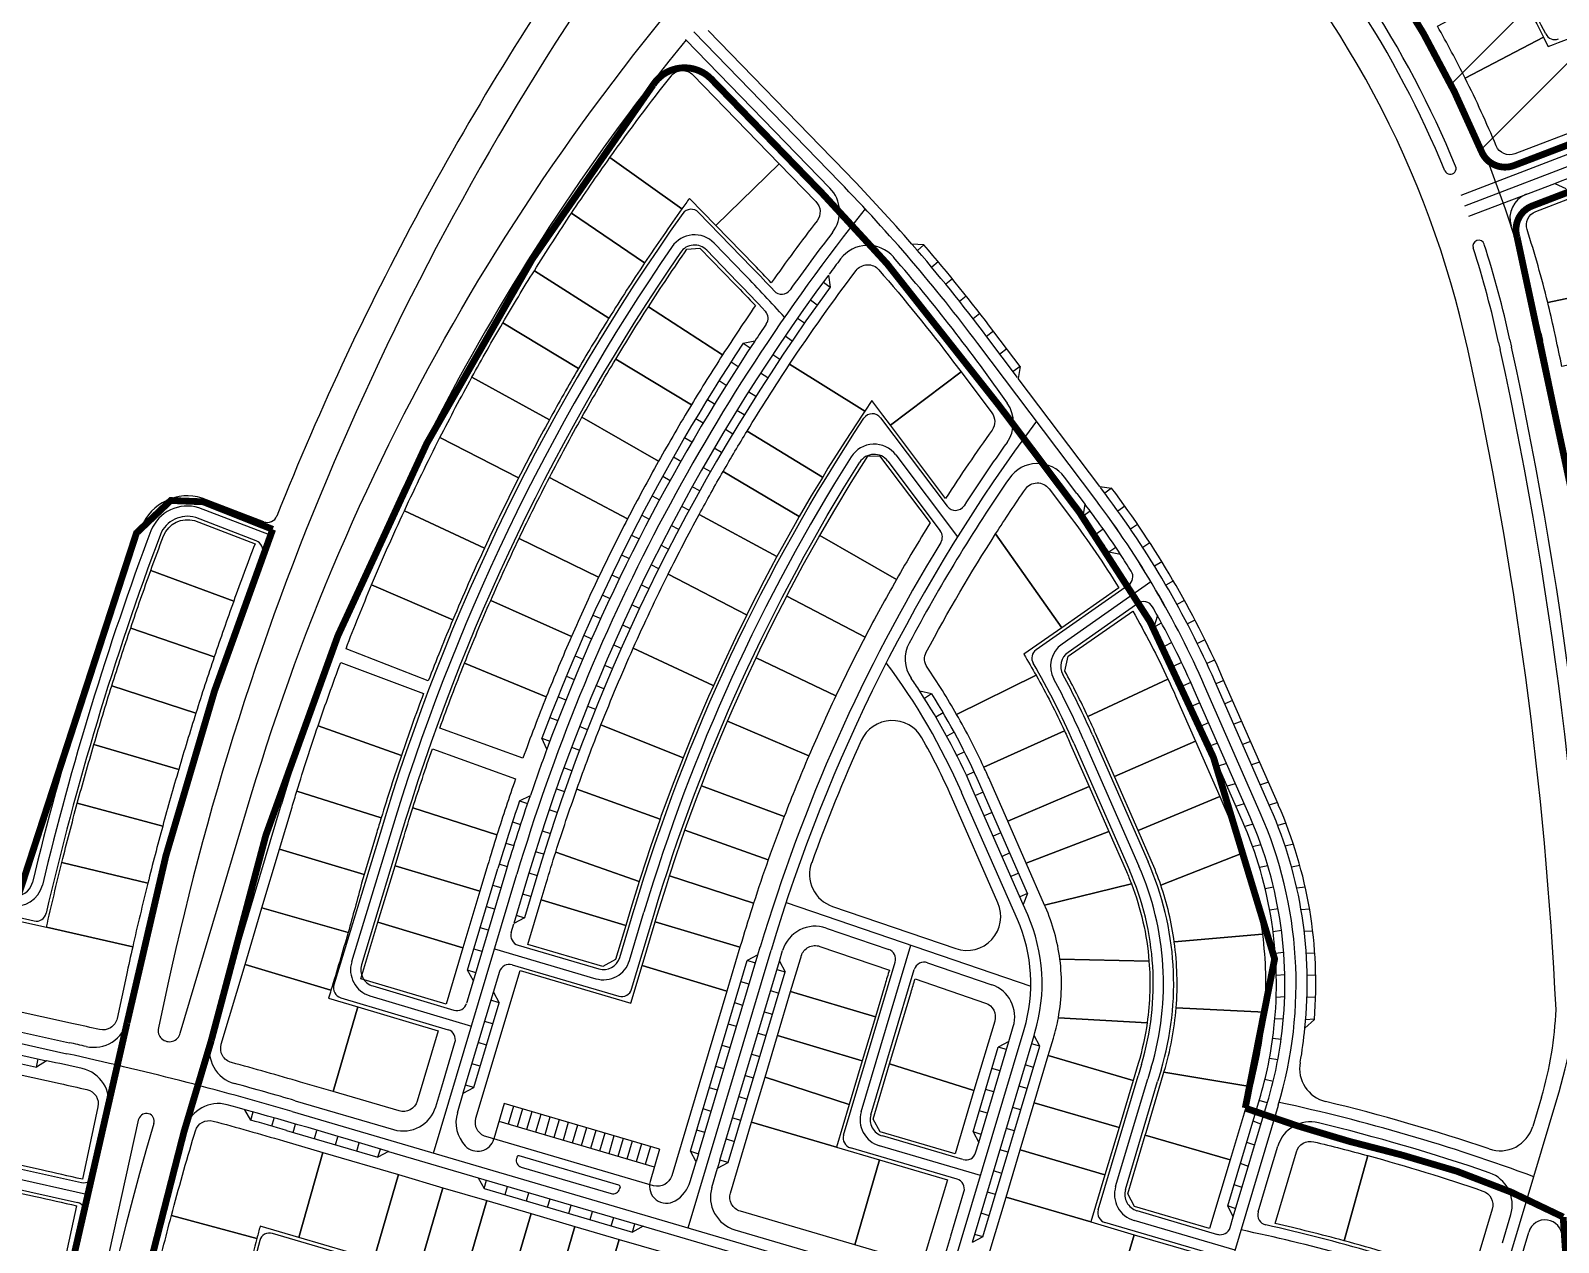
# Paper-space layout 'Layout1' of a CAD drawing. Extents: x 51 to 892, y -832 to -238.
# Drawn here: x 754.36 to 790.3, y -330.57 to -302.07 of the extents above; entities that cross this region are included whole.
import ezdxf

# ---------------------------------------------------------------- set-up
doc = ezdxf.new("R2010")
doc.units = 0
doc.header["$LTSCALE"] = 10
doc.header["$MEASUREMENT"] = 0
doc.linetypes.add('X-Base 100915$0$PHANTOMX2', pattern=[5, 2.5, -0.5, 0.5, -0.5, 0.5, -0.5])
for name, color, linetype in [('L-ANNO-KPLN', 254, 'Continuous'), ('L-ANNO-KPLN-HTCH', 135, 'Continuous'), ('L-ANNO-KPLN-SHET', 139, 'X-Base 100915$0$PHANTOMX2')]:
    doc.layers.add(name, color=color, linetype=linetype)

# ---------------------------------------------------------------- blocks, each defined once
blk = doc.blocks.new('masterplan')
at = {"layer": 'L-ANNO-KPLN'}
for p, q in [((407965.534, 2905888.93), (407962.628, 2905891.922)), ((407965.489, 2905888.218), (407962.095, 2905891.712)), ((407965.722, 2905888.358), (407962.285, 2905891.896)), ((407965.911, 2905888.542), (407965.534, 2905888.93)), ((407982.841, 2905889.008), (407980.334, 2905888.047)), ((407980.429, 2905887.801), (407983.549, 2905888.997)), ((407980.523, 2905887.554), (407982.542, 2905888.328)), ((407982.542, 2905888.328), (407982.8, 2905888.212)), ((407963.656, 2905886.351), (407962.397, 2905887.647)), ((407963.484, 2905886.184), (407962.764, 2905886.925)), ((407967.701, 2905886.881), (407967.419, 2905886.901)), ((407967.701, 2905886.881), (407967.55, 2905886.75)), ((407963.312, 2905886.017), (407962.592, 2905886.757)), ((407965.455, 2905886.169), (407965.498, 2905885.89)), ((407968.039, 2905886.483), (407967.885, 2905886.355)), ((407965.336, 2905886.008), (407965.498, 2905885.89)), ((407968.371, 2905886.082), (407968.216, 2905885.955)), ((407965.031, 2905885.587), (407965.194, 2905885.47)), ((407968.698, 2905885.676), (407968.542, 2905885.551)), ((407964.731, 2905885.162), (407964.895, 2905885.048)), ((407969.02, 2905885.266), (407968.862, 2905885.143)), ((407964.601, 2905884.621), (407964.436, 2905884.734)), ((407969.337, 2905884.852), (407969.177, 2905884.731)), ((407969.963, 2905884.021), (407969.345, 2905884.841)), ((407982.216, 2905884.806), (407982.253, 2905884.636)), ((407963.449, 2905884.569), (407963.724, 2905884.622)), ((407963.449, 2905884.569), (407963.616, 2905884.459)), ((407971.747, 2905880.883), (407968.974, 2905884.561)), ((407969.65, 2905884.436), (407969.49, 2905884.316)), ((407981.223, 2905884.59), (407981.261, 2905884.419)), ((407981.489, 2905884.648), (407981.526, 2905884.477)), ((407963.164, 2905884.132), (407963.332, 2905884.023)), ((407964.146, 2905884.303), (407964.312, 2905884.192)), ((407969.963, 2905884.021), (407969.803, 2905883.901)), ((407969.963, 2905884.021), (407969.923, 2905883.741)), ((407962.884, 2905883.691), (407963.053, 2905883.584)), ((407964.028, 2905883.759), (407963.86, 2905883.868)), ((407963.58, 2905883.43), (407963.749, 2905883.323)), ((407962.608, 2905883.247), (407962.779, 2905883.143)), ((407963.474, 2905882.884), (407963.304, 2905882.989)), ((407962.338, 2905882.8), (407962.51, 2905882.698)), ((407966.683, 2905882.816), (407968.252, 2905880.734)), ((407962.073, 2905882.35), (407962.245, 2905882.25)), ((407963.034, 2905882.545), (407963.205, 2905882.442)), ((407961.812, 2905881.898), (407961.986, 2905881.799)), ((407962.941, 2905881.997), (407962.768, 2905882.098)), ((407967.042, 2905881.941), (407968.493, 2905880.017)), ((407962.508, 2905881.648), (407962.681, 2905881.549)), ((407966.85, 2905881.797), (407968.088, 2905880.155)), ((407961.557, 2905881.442), (407961.732, 2905881.345)), ((407962.427, 2905881.098), (407962.252, 2905881.195)), ((407971.299, 2905881.039), (407971.01, 2905881.422)), ((407971.837, 2905881.201), (407972.117, 2905881.162)), ((407972.117, 2905881.162), (407971.958, 2905881.041)), ((407952.171, 2905880.371), (407950.725, 2905880.928)), ((407961.307, 2905880.984), (407961.483, 2905880.889)), ((407971.299, 2905881.039), (407971.495, 2905880.778)), ((407971.452, 2905880.503), (407971.495, 2905880.778)), ((407951.994, 2905879.924), (407950.57, 2905880.473)), ((407952.305, 2905880.062), (407950.647, 2905880.701)), ((407961.062, 2905880.522), (407961.239, 2905880.43)), ((407962.002, 2905880.739), (407962.178, 2905880.644)), ((407971.615, 2905880.618), (407971.452, 2905880.503)), ((407972.428, 2905880.739), (407972.266, 2905880.623)), ((407960.822, 2905880.059), (407961, 2905879.968)), ((407961.934, 2905880.187), (407961.757, 2905880.28)), ((407971.92, 2905880.197), (407971.757, 2905880.082)), ((407972.729, 2905880.309), (407972.564, 2905880.196)), ((407961.517, 2905879.819), (407961.695, 2905879.728)), ((407972.215, 2905879.769), (407972.05, 2905879.658)), ((407973.02, 2905879.872), (407972.852, 2905879.764)), ((407960.588, 2905879.592), (407960.767, 2905879.503)), ((407961.462, 2905879.266), (407961.283, 2905879.355)), ((407972.326, 2905879.603), (407972.05, 2905879.658)), ((407973.3, 2905879.429), (407973.13, 2905879.324)), ((407960.358, 2905879.123), (407960.539, 2905879.036)), ((407973.57, 2905878.979), (407973.397, 2905878.878)), ((407960.134, 2905878.651), (407960.315, 2905878.566)), ((407961.054, 2905878.888), (407961.234, 2905878.801)), ((407972.515, 2905878.883), (407970.342, 2905877.359)), ((407973.042, 2905878.959), (407970.954, 2905877.495)), ((407961.011, 2905878.334), (407960.83, 2905878.419)), ((407972.733, 2905878.449), (407971.092, 2905877.299)), ((407973.829, 2905878.522), (407973.654, 2905878.426)), ((407959.916, 2905878.177), (407960.098, 2905878.094)), ((407960.611, 2905877.947), (407960.793, 2905877.864)), ((407973.195, 2905878.165), (407973.114, 2905877.894)), ((407973.114, 2905877.894), (407973.29, 2905877.99)), ((407974.077, 2905878.06), (407973.9, 2905877.968)), ((407959.702, 2905877.7), (407959.885, 2905877.619)), ((407973.532, 2905877.529), (407973.354, 2905877.438)), ((407974.314, 2905877.592), (407974.135, 2905877.504)), ((407959.494, 2905877.221), (407959.678, 2905877.143)), ((407960.58, 2905877.392), (407960.398, 2905877.473)), ((407960.19, 2905876.996), (407960.373, 2905876.917)), ((407973.762, 2905877.063), (407973.582, 2905876.976)), ((407974.541, 2905877.119), (407974.359, 2905877.035)), ((407959.291, 2905876.74), (407959.476, 2905876.663)), ((407960.172, 2905876.441), (407959.987, 2905876.517)), ((407973.981, 2905876.591), (407973.799, 2905876.509)), ((407975.615, 2905873.528), (407974.304, 2905876.515)), ((407974.756, 2905876.641), (407974.572, 2905876.561)), ((407974.756, 2905876.641), (407974.572, 2905876.561)), ((407976.04, 2905873.714), (407974.729, 2905876.701)), ((407959.094, 2905876.256), (407959.279, 2905876.182)), ((407967.884, 2905876.323), (407967.605, 2905876.386)), ((407967.884, 2905876.323), (407967.714, 2905876.218)), ((407975.19, 2905873.341), (407973.879, 2905876.328)), ((407974.191, 2905876.115), (407974.005, 2905876.037)), ((407974.965, 2905876.164), (407974.781, 2905876.085)), ((407958.902, 2905875.771), (407959.088, 2905875.698)), ((407959.79, 2905876.036), (407959.975, 2905875.961)), ((407968.157, 2905875.876), (407967.983, 2905875.777)), ((407959.785, 2905875.48), (407959.598, 2905875.553)), ((407968.414, 2905875.421), (407968.238, 2905875.328)), ((407974.4, 2905875.639), (407974.214, 2905875.566)), ((407975.178, 2905875.68), (407974.99, 2905875.608)), ((407975.178, 2905875.68), (407974.99, 2905875.608)), ((407958.833, 2905875.025), (407958.715, 2905875.283)), ((407958.715, 2905875.283), (407958.902, 2905875.213)), ((407959.412, 2905875.067), (407959.599, 2905874.997)), ((407971.228, 2905875.164), (407972.539, 2905872.177)), ((407971.447, 2905875.261), (407972.758, 2905872.274)), ((407971.667, 2905875.357), (407972.978, 2905872.37)), ((407974.609, 2905875.163), (407974.421, 2905875.094)), ((407975.388, 2905875.199), (407975.199, 2905875.132)), ((407968.657, 2905874.957), (407968.477, 2905874.87)), ((407974.818, 2905874.687), (407974.628, 2905874.623)), ((407975.599, 2905874.719), (407975.408, 2905874.656)), ((407959.419, 2905874.511), (407959.231, 2905874.58)), ((407968.885, 2905874.486), (407968.702, 2905874.404)), ((407959.056, 2905874.09), (407959.245, 2905874.024)), ((407969.901, 2905871.02), (407968.59, 2905874.007)), ((407970.038, 2905871.366), (407968.832, 2905874.113)), ((407969.096, 2905874.01), (407968.913, 2905873.93)), ((407970.141, 2905871.629), (407969.015, 2905874.193)), ((407975.027, 2905874.211), (407974.835, 2905874.151)), ((407975.808, 2905874.243), (407975.617, 2905874.18)), ((407950.927, 2905868.16), (407952.591, 2905873.733)), ((407958.189, 2905873.808), (407958.443, 2905873.933)), ((407958.189, 2905873.808), (407958.378, 2905873.743)), ((407959.076, 2905873.534), (407958.886, 2905873.599)), ((407969.442, 2905871.409), (407968.349, 2905873.901)), ((407975.236, 2905873.735), (407975.035, 2905873.677)), ((407976.017, 2905873.766), (407975.826, 2905873.704)), ((407958.024, 2905873.312), (407958.214, 2905873.25)), ((407969.305, 2905873.534), (407969.122, 2905873.454)), ((407975.444, 2905873.258), (407975.248, 2905873.207)), ((407976.218, 2905873.282), (407976.025, 2905873.228)), ((407954.907, 2905873.043), (407953.823, 2905869.477)), ((407955.136, 2905872.973), (407954.239, 2905870.023)), ((407955.366, 2905872.904), (407954.469, 2905869.953)), ((407958.722, 2905873.105), (407958.913, 2905873.043)), ((407969.514, 2905873.058), (407969.331, 2905872.977)), ((407957.865, 2905872.814), (407958.056, 2905872.755)), ((407958.755, 2905872.55), (407958.564, 2905872.61)), ((407969.723, 2905872.582), (407969.54, 2905872.501)), ((407975.631, 2905872.773), (407975.435, 2905872.727)), ((407976.395, 2905872.788), (407976.199, 2905872.744)), ((407956.967, 2905869.824), (407957.681, 2905872.213)), ((407957.903, 2905872.258), (407957.712, 2905872.315)), ((407975.792, 2905872.279), (407975.596, 2905872.237)), ((407976.547, 2905872.285), (407976.349, 2905872.251)), ((407956.168, 2905865.524), (407958.126, 2905872.08)), ((407957.754, 2905871.759), (407957.563, 2905871.817)), ((407958.57, 2905871.947), (407958.305, 2905871.059)), ((407958.411, 2905872.113), (407958.603, 2905872.055)), ((407969.932, 2905872.106), (407969.748, 2905872.025)), ((407946.766, 2905870.981), (407943.722, 2905871.653)), ((407958.454, 2905871.559), (407958.262, 2905871.615)), ((407964.459, 2905871.419), (407970.218, 2905869.447)), ((407970.141, 2905871.629), (407969.957, 2905871.549)), ((407970.141, 2905871.629), (407970.038, 2905871.366)), ((407975.927, 2905871.776), (407975.73, 2905871.74)), ((407976.674, 2905871.776), (407976.474, 2905871.751)), ((407957.606, 2905871.261), (407957.414, 2905871.318)), ((407958.305, 2905871.059), (407958.056, 2905870.925)), ((407958.113, 2905871.116), (407958.305, 2905871.059)), ((407960.547, 2905870.125), (407960.885, 2905871.256)), ((407960.777, 2905870.056), (407961.115, 2905871.187)), ((407960.825, 2905869.377), (407961.345, 2905871.118)), ((407965.554, 2905871.323), (407968.45, 2905870.331)), ((407970.143, 2905871.126), (407970.038, 2905871.366)), ((407976.034, 2905871.268), (407975.837, 2905871.236)), ((407976.775, 2905871.261), (407976.574, 2905871.246)), ((407957.457, 2905870.763), (407957.265, 2905870.82)), ((407957.992, 2905870.711), (407958.054, 2905870.918)), ((407965.404, 2905870.816), (407966.875, 2905870.312)), ((407976.114, 2905870.754), (407975.916, 2905870.726)), ((407976.849, 2905870.746), (407976.649, 2905870.737)), ((407958.155, 2905870.412), (407960.051, 2905869.855)), ((407963.796, 2905870.184), (407963.852, 2905870.37)), ((407966.226, 2905866.493), (407967.396, 2905870.413)), ((407957.308, 2905870.265), (407957.116, 2905870.322)), ((407957.601, 2905870.324), (407959.984, 2905869.625)), ((407962.155, 2905863.766), (407964.105, 2905870.294)), ((407962.208, 2905865.565), (407963.547, 2905870.049)), ((407962.4, 2905865.508), (407963.796, 2905870.184)), ((407962.904, 2905865.357), (407964.302, 2905870.033)), ((407963.796, 2905870.184), (407963.547, 2905870.049)), ((407963.739, 2905869.992), (407963.547, 2905870.049)), ((407963.739, 2905869.992), (407963.547, 2905870.049)), ((407964.302, 2905870.033), (407964.378, 2905870.288)), ((407964.302, 2905870.033), (407964.436, 2905869.784)), ((407965.812, 2905865.946), (407967.027, 2905870.017)), ((407967.784, 2905870.001), (407969.297, 2905869.483)), ((407976.167, 2905870.237), (407975.968, 2905870.214)), ((407976.898, 2905870.228), (407976.698, 2905870.218)), ((407949.174, 2905869.655), (407948.955, 2905868.641)), ((407957.159, 2905869.766), (407956.967, 2905869.824)), ((407957.573, 2905869.309), (407957.721, 2905869.801)), ((407958.015, 2905869.953), (407960.527, 2905869.215)), ((407963.096, 2905865.3), (407964.436, 2905869.784)), ((407964.245, 2905869.841), (407964.436, 2905869.784)), ((407964.245, 2905869.841), (407964.436, 2905869.784)), ((407966.456, 2905866.424), (407967.476, 2905869.843)), ((407976.192, 2905869.717), (407975.993, 2905869.699)), ((407976.921, 2905869.708), (407976.721, 2905869.699)), ((407941.092, 2905869.284), (407947.54, 2905867.861)), ((407941.277, 2905869.514), (407947.597, 2905868.119)), ((407954.737, 2905869.453), (407956.645, 2905868.883)), ((407956.866, 2905866.939), (407957.573, 2905869.309)), ((407957.573, 2905869.309), (407957.708, 2905869.06)), ((407963.59, 2905869.494), (407963.398, 2905869.551)), ((407964.096, 2905869.343), (407964.288, 2905869.286)), ((407953.984, 2905869.177), (407956.508, 2905868.424)), ((407954.669, 2905869.223), (407957.059, 2905868.509)), ((407956.953, 2905869.077), (407956.944, 2905869.045)), ((407957.113, 2905867.067), (407957.708, 2905869.06)), ((407957.708, 2905869.06), (407957.516, 2905869.117)), ((407963.441, 2905868.996), (407963.25, 2905869.053)), ((407976.189, 2905869.197), (407975.989, 2905869.184)), ((407976.917, 2905869.188), (407976.717, 2905869.179)), ((407957.559, 2905868.562), (407957.367, 2905868.619)), ((407963.293, 2905868.497), (407963.101, 2905868.555)), ((407963.947, 2905868.845), (407964.139, 2905868.787)), ((407976.159, 2905868.678), (407975.958, 2905868.67)), ((407976.888, 2905868.666), (407976.663, 2905868.459)), ((407976.889, 2905868.67), (407976.681, 2905868.66)), ((407944.639, 2905868.231), (407947.062, 2905867.694)), ((407963.798, 2905868.346), (407963.99, 2905868.289)), ((407968.142, 2905862.009), (407970.061, 2905868.433)), ((407968.841, 2905863.425), (407970.292, 2905868.285)), ((407969.701, 2905868.149), (407969.805, 2905868.497)), ((407970.292, 2905868.285), (407970.314, 2905868.357)), ((407970.427, 2905868.036), (407970.292, 2905868.285)), ((407976.105, 2905868.193), (407975.907, 2905868.22)), ((407944.792, 2905867.993), (407946.823, 2905867.545)), ((407956.358, 2905867.084), (407956.669, 2905868.125)), ((407957.41, 2905868.063), (407957.219, 2905868.121)), ((407963.144, 2905867.999), (407962.952, 2905868.056)), ((407963.649, 2905867.848), (407963.841, 2905867.791)), ((407968.857, 2905866.022), (407969.452, 2905868.015)), ((407968.991, 2905865.773), (407969.701, 2905868.149)), ((407969.088, 2905863.552), (407970.427, 2905868.036)), ((407969.701, 2905868.149), (407969.452, 2905868.015)), ((407969.644, 2905867.957), (407969.452, 2905868.015)), ((407970.427, 2905868.036), (407970.235, 2905868.093)), ((407946.823, 2905867.545), (407946.866, 2905867.74)), ((407946.823, 2905867.543), (407946.867, 2905867.739)), ((407947.062, 2905867.694), (407946.823, 2905867.543)), ((407957.261, 2905867.565), (407957.07, 2905867.622)), ((407962.995, 2905867.501), (407962.803, 2905867.558)), ((407969.495, 2905867.459), (407969.303, 2905867.516)), ((407970.278, 2905867.538), (407970.086, 2905867.595)), ((407972.821, 2905867.609), (407972.741, 2905867.341)), ((407973.051, 2905867.54), (407972.971, 2905867.273)), ((407973.281, 2905867.471), (407973.201, 2905867.204)), ((407976.027, 2905867.713), (407975.831, 2905867.75)), ((407957.113, 2905867.067), (407956.921, 2905867.124)), ((407963.5, 2905867.35), (407963.692, 2905867.293)), ((407971.799, 2905864.188), (407972.741, 2905867.341)), ((407972.213, 2905864.736), (407972.971, 2905867.273)), ((407972.443, 2905864.667), (407973.201, 2905867.204)), ((407975.918, 2905867.204), (407975.723, 2905867.252)), ((407952.91, 2905866.755), (407955.226, 2905866.075)), ((407956.218, 2905866.614), (407956.358, 2905867.084)), ((407956.726, 2905866.472), (407956.864, 2905866.934)), ((407956.864, 2905866.932), (407957.113, 2905867.067)), ((407962.846, 2905867.003), (407962.654, 2905867.06)), ((407963.351, 2905866.852), (407963.543, 2905866.795)), ((407969.346, 2905866.961), (407969.154, 2905867.018)), ((407970.129, 2905867.039), (407969.938, 2905867.097)), ((407974.849, 2905864.279), (407975.596, 2905866.78)), ((407975.781, 2905866.703), (407975.59, 2905866.76)), ((407979.738, 2905857.222), (407982.593, 2905866.784)), ((407982.231, 2905866.841), (407982.024, 2905866.148)), ((407948.171, 2905865.013), (407948.505, 2905866.561)), ((407951.864, 2905866.297), (407951.724, 2905866.542)), ((407951.864, 2905866.298), (407951.919, 2905866.491)), ((407952.836, 2905866.502), (407974.13, 2905860.251)), ((407957.83, 2905866.686), (407957.587, 2905865.856)), ((407961.484, 2905865.614), (407957.83, 2905866.686)), ((407958.045, 2905866.623), (407957.921, 2905866.201)), ((407958.26, 2905866.56), (407958.136, 2905866.138)), ((407958.475, 2905866.497), (407958.351, 2905866.075)), ((407958.69, 2905866.434), (407958.566, 2905866.012)), ((407962.697, 2905866.504), (407962.506, 2905866.562)), ((407969.197, 2905866.463), (407969.005, 2905866.52)), ((407969.98, 2905866.541), (407969.789, 2905866.598)), ((407948.433, 2905862.7), (407949.232, 2905866.325)), ((407952.364, 2905866.156), (407952.419, 2905866.348)), ((407952.705, 2905866.056), (407954.858, 2905865.424)), ((407952.863, 2905866.01), (407952.919, 2905866.202)), ((407953.362, 2905865.864), (407953.418, 2905866.056)), ((407961.36, 2905865.192), (407957.707, 2905866.264)), ((407958.905, 2905866.371), (407958.781, 2905865.949)), ((407959.12, 2905866.308), (407958.996, 2905865.886)), ((407959.335, 2905866.245), (407959.211, 2905865.823)), ((407959.55, 2905866.182), (407959.426, 2905865.759)), ((407959.765, 2905866.119), (407959.641, 2905865.696)), ((407959.98, 2905866.055), (407959.856, 2905865.633)), ((407962.548, 2905866.006), (407962.357, 2905866.063)), ((407963.202, 2905866.354), (407963.394, 2905866.296)), ((407969.832, 2905866.043), (407969.64, 2905866.1)), ((407975.632, 2905866.204), (407975.444, 2905866.272)), ((407953.86, 2905865.717), (407953.917, 2905865.909)), ((407954.359, 2905865.571), (407954.416, 2905865.763)), ((407960.195, 2905865.992), (407960.071, 2905865.57)), ((407960.41, 2905865.929), (407960.286, 2905865.507)), ((407960.625, 2905865.866), (407960.501, 2905865.444)), ((407960.84, 2905865.803), (407960.716, 2905865.381)), ((407961.054, 2905865.74), (407960.931, 2905865.318)), ((407961.269, 2905865.677), (407961.145, 2905865.255)), ((407963.053, 2905865.855), (407963.245, 2905865.798)), ((407969.035, 2905864.998), (407966.659, 2905865.696)), ((407968.621, 2905865.37), (407966.726, 2905865.926)), ((407969.048, 2905865.964), (407968.857, 2905866.022)), ((407968.857, 2905866.022), (407968.991, 2905865.773)), ((407968.919, 2905865.531), (407968.991, 2905865.773)), ((407975.484, 2905865.706), (407975.295, 2905865.774)), ((407975.827, 2905865.012), (407976.028, 2905865.684)), ((407945.545, 2905865.352), (407947.884, 2905864.83)), ((407954.858, 2905865.424), (407954.915, 2905865.616)), ((407955.107, 2905865.56), (407954.858, 2905865.424)), ((407955.107, 2905865.56), (407957.218, 2905864.94)), ((407958.129, 2905865.431), (407958.118, 2905865.393)), ((407960.528, 2905864.769), (407958.179, 2905865.459)), ((407961.484, 2905865.614), (407961.262, 2905864.856)), ((407962.205, 2905864.856), (407962.342, 2905865.316)), ((407962.342, 2905865.316), (407962.208, 2905865.565)), ((407962.208, 2905865.565), (407962.4, 2905865.508)), ((407962.4, 2905865.508), (407962.342, 2905865.316)), ((407962.904, 2905865.357), (407962.847, 2905865.166)), ((407963.096, 2905865.3), (407962.904, 2905865.357)), ((407968.482, 2905864.91), (407965.974, 2905865.647)), ((407969.683, 2905865.545), (407969.491, 2905865.602)), ((407946.122, 2905864.977), (407948.069, 2905864.542)), ((407958.226, 2905865.194), (407960.345, 2905864.573)), ((407962.714, 2905864.715), (407962.847, 2905865.166)), ((407962.847, 2905865.166), (407963.096, 2905865.3)), ((407969.534, 2905865.046), (407969.342, 2905865.104)), ((407975.335, 2905865.208), (407975.146, 2905865.276)), ((407975.566, 2905864.138), (407975.827, 2905865.01)), ((407946.069, 2905864.743), (407947.786, 2905864.36)), ((407957.218, 2905864.94), (407961.094, 2905863.802)), ((407957.218, 2905864.94), (407957.353, 2905864.692)), ((407957.353, 2905864.692), (407957.409, 2905864.884)), ((407957.353, 2905864.692), (407960.846, 2905863.667)), ((407957.852, 2905864.546), (407957.908, 2905864.738)), ((407958.351, 2905864.399), (407958.407, 2905864.591)), ((407960.555, 2905864.719), (407960.543, 2905864.681)), ((407968.335, 2905863.576), (407968.644, 2905864.612)), ((407969.385, 2905864.548), (407969.194, 2905864.605)), ((407975.186, 2905864.71), (407974.998, 2905864.778)), ((407958.85, 2905864.253), (407958.906, 2905864.445)), ((407959.349, 2905864.106), (407959.405, 2905864.298)), ((407974.98, 2905864.02), (407974.849, 2905864.279)), ((407975.037, 2905864.211), (407974.849, 2905864.279)), ((407947.705, 2905862.857), (407947.968, 2905864.075)), ((407959.848, 2905863.96), (407959.904, 2905864.152)), ((407960.347, 2905863.813), (407960.403, 2905864.005)), ((407969.236, 2905864.05), (407969.045, 2905864.107)), ((407974.469, 2905863.153), (407971.961, 2905863.889)), ((407975.023, 2905863.241), (407972.646, 2905863.938)), ((407972.714, 2905864.169), (407974.609, 2905863.612)), ((407974.906, 2905863.774), (407974.98, 2905864.02)), ((407981.31, 2905863.411), (407981.509, 2905864.075)), ((407970.349, 2905858.359), (407952.378, 2905863.635)), ((407960.846, 2905863.667), (407960.902, 2905863.859)), ((407961.094, 2905863.802), (407960.846, 2905863.667)), ((407961.094, 2905863.802), (407963.205, 2905863.183)), ((407963.255, 2905863.718), (407967.201, 2905862.56)), ((407968.192, 2905863.099), (407968.333, 2905863.568)), ((407969.088, 2905863.552), (407968.839, 2905863.417)), ((407969.088, 2905863.552), (407968.896, 2905863.609)), ((407979.987, 2905857.148), (407981.934, 2905863.667))]:
    blk.add_line(p, q, dxfattribs=at)
for points in [[(407986.709, 2905890.192, 0.098002), (407980.45, 2905900.394, -0.408262), (407980.493, 2905901.849, 0.005259), (407990.648, 2905911.826, -0.011526), (407994.45, 2905915.469), (408000.044, 2905920.587, -0.085274), (408002.392, 2905922.095, -0.096234), (408011.884, 2905924.106, 0.096234), (408002.392, 2905922.095)], [(407982.542, 2905888.328, 0.001874), (407985.345, 2905889.398, 0.001874)], [(407975.615, 2905873.528), (407974.304, 2905876.515, 0.058135), (407971.747, 2905880.883), (407968.974, 2905884.561, 0.031277), (407965.722, 2905888.358)], [(407967.419, 2905886.901, 0.013838), (407965.911, 2905888.542)], [(407969.904, 2905883.766), (407969.185, 2905884.72, 0.017367), (407967.426, 2905886.894)], [(407965.455, 2905886.169, 0.086747), (407958.379, 2905872.004), (407958.056, 2905870.925)], [(407972.326, 2905879.604, 0.015883), (407971.536, 2905880.724), (407971.495, 2905880.778)], [(407972.05, 2905879.658, 0.011761), (407971.452, 2905880.503)], [(407972.326, 2905879.603, 0.000012), (407972.326, 2905879.604, 0.000012)], [(407976.11, 2905868.228, 0.137227), (407975.374, 2905873.422), (407974.063, 2905876.409, 0.022577), (407973.2, 2905878.155, 0.022577)], [(407976.663, 2905868.459, 0.130911), (407975.857, 2905873.634), (407974.546, 2905876.621)], [(407957.102, 2905869.575), (407957.873, 2905872.155, -0.010035), (407958.443, 2905873.933)], [(407974.98, 2905864.02), (407975.787, 2905866.723, 0.039544), (407976.109, 2905868.226)], [(407972.106, 2905847.815, -0.071945), (407973.759, 2905859.008), (407976.04, 2905866.647)]]:
    blk.add_lwpolyline(points, format="xyb", dxfattribs=at)
at = {"layer": 'L-ANNO-KPLN', "flags": 128}
blk.add_lwpolyline([(407967.797, 2905899.28, 1.098728), (407965.991, 2905900.845), (407964.257, 2905898.415), (407962.602, 2905896.786), (407960.977, 2905894.508, 0.102143), (407949.917, 2905869.494), (407949.917, 2905869.494), (407949.694, 2905868.466, 1), (407950.205, 2905868.344), (407951.878, 2905873.946, -0.1227), (407964.872, 2905895.899), (407966.454, 2905897.997), (407967.797, 2905899.28)], format="xyb", close=True, dxfattribs=at)
at = {"layer": 'L-ANNO-KPLN'}
for points in [[(407982.278, 2905891.769), (407980.436, 2905890.802, 0.013715), (407979.782, 2905892.025), (407981.615, 2905893.01, -0.012883)], [(407984.106, 2905889.98, 0.000551), (407983.292, 2905889.669), (407981.605, 2905889.023, -0.405808), (407981.164, 2905889.212, 0.017287), (407980.436, 2905890.802), (407982.278, 2905891.769, -0.002298), (407982.387, 2905891.55, -0.00065), (407983.376, 2905891.928)], [(407962.269, 2905890.879), (407964.299, 2905888.789), (407962.807, 2905887.34), (407962.188, 2905887.977, 0.001591), (407962.009, 2905887.729), (407960.314, 2905888.934, -0.011591), (407961.752, 2905890.852, -0.453812)], [(407962.009, 2905887.729, 0.007793), (407961.132, 2905886.459), (407959.413, 2905887.631, -0.00767), (407960.314, 2905888.934)], [(407965.162, 2905887.9, -0.37237), (407965.188, 2905887.451, 0.009672), (407964.111, 2905885.991, 0.003863), (407963.713, 2905886.407), (407962.807, 2905887.34), (407964.299, 2905888.789)], [(407985.131, 2905886.604, 0.000553), (407984.339, 2905886.301, -0.00098), (407984.418, 2905885.958), (407982.377, 2905885.529, 0.017606), (407981.891, 2905887.242, -0.398422), (407982.095, 2905887.668), (407983.807, 2905888.324, -0.000426), (407984.39, 2905888.547)], [(407961.132, 2905886.459, 0.007787), (407960.293, 2905885.162), (407958.537, 2905886.276, -0.007801), (407959.413, 2905887.631)], [(407963.254, 2905885.961, -0.00478), (407963.737, 2905885.455, 0.007415), (407962.967, 2905884.299), (407961.219, 2905885.426, -0.008341), (407962.127, 2905886.783), (407962.431, 2905886.808)], [(407960.293, 2905885.162, 0.006994), (407959.575, 2905883.975), (407957.792, 2905885.046, -0.006946), (407958.537, 2905886.276)], [(407966.308, 2905882.974), (407966.308, 2905882.974), (407964.542, 2905884.076, -0.014841), (407966.106, 2905886.279, -0.476229), (407966.64, 2905886.298, -0.017782), (407968.399, 2905884.128), (407968.575, 2905883.894), (407966.916, 2905882.64), (407966.738, 2905882.876), (407966.475, 2905883.222)], [(407984.748, 2905884.45), (407982.712, 2905884.021, 0.001837), (407982.566, 2905884.704), (407982.529, 2905884.874, 0.006667), (407982.377, 2905885.529), (407984.418, 2905885.958, -0.003983)], [(407962.967, 2905884.299, 0.007412), (407962.233, 2905883.122), (407960.451, 2905884.195, -0.007434), (407961.219, 2905885.426)], [(407959.575, 2905883.975, 0.007014), (407958.89, 2905882.768), (407957.067, 2905883.769, -0.007104), (407957.792, 2905885.046)], [(407962.233, 2905883.122, 0.008197), (407961.46, 2905881.794), (407959.655, 2905882.828, -0.008099), (407960.451, 2905884.195)], [(407965.32, 2905881.422), (407965.319, 2905881.423), (407963.542, 2905882.504, -0.010233), (407964.542, 2905884.076), (407966.308, 2905882.974), (407966.308, 2905882.974), (407966.262, 2905882.905), (407965.847, 2905882.27), (407965.444, 2905881.628)], [(407958.89, 2905882.768, 0.007804), (407958.167, 2905881.403), (407956.315, 2905882.349, -0.007772), (407957.067, 2905883.769)], [(407969.299, 2905882.934, -0.32763), (407969.305, 2905882.527, 0.011934), (407968.213, 2905880.919), (407966.916, 2905882.64), (407968.575, 2905883.894)], [(407961.46, 2905881.794, 0.008193), (407960.732, 2905880.442), (407958.892, 2905881.413, -0.008235), (407959.655, 2905882.828)], [(407958.167, 2905881.403, 0.009278), (407957.363, 2905879.749), (407955.479, 2905880.63, -0.009249), (407956.315, 2905882.349)], [(407964.77, 2905880.492), (407964.769, 2905880.493), (407962.977, 2905881.549, -0.006106), (407963.542, 2905882.504), (407965.319, 2905881.423), (407965.32, 2905881.422), (407965.052, 2905880.979)], [(407967.847, 2905880.342, 0.009516), (407967.055, 2905879.012), (407965.253, 2905880.05), (407965.603, 2905880.653), (407965.989, 2905881.292), (407966.38, 2905881.914), (407966.654, 2905881.924)], [(407964.243, 2905879.55), (407964.243, 2905879.55), (407962.414, 2905880.541, -0.006373), (407962.977, 2905881.549), (407964.769, 2905880.493), (407964.77, 2905880.492), (407964.672, 2905880.323), (407964.303, 2905879.661)], [(407960.732, 2905880.442, 0.008187), (407960.048, 2905879.067), (407958.178, 2905879.979, -0.008197), (407958.892, 2905881.413)], [(407970.646, 2905881.148), (407971.172, 2905880.449, -0.023392), (407972.285, 2905878.819), (407970.945, 2905877.88), (407969.389, 2905880.086, -0.008039), (407970.088, 2905881.136, -0.511864)], [(407950.544, 2905880.397), (407951.965, 2905879.85, 0.005255), (407951.463, 2905878.501), (407949.512, 2905879.224, -0.0031), (407949.813, 2905880.043, -0.378284)], [(407957.363, 2905879.749, 0.009288), (407956.62, 2905878.066), (407954.708, 2905878.886, -0.009236), (407955.479, 2905880.63)], [(407963.532, 2905878.179), (407963.531, 2905878.18), (407961.684, 2905879.137, -0.008716), (407962.414, 2905880.541), (407964.243, 2905879.55), (407964.243, 2905879.55), (407963.945, 2905878.992), (407963.6, 2905878.318)], [(407967.055, 2905879.012, 0.009493), (407966.316, 2905877.657), (407964.475, 2905878.623), (407964.512, 2905878.695), (407964.864, 2905879.354), (407965.228, 2905880.007), (407965.253, 2905880.05)], [(407970.945, 2905877.88), (407970.053, 2905877.254, -0.007835), (407970.342, 2905876.759), (407968.472, 2905875.84, 0.020051), (407967.778, 2905876.949, -0.279143), (407967.758, 2905877.304, -0.020534), (407969.389, 2905880.086)], [(407960.048, 2905879.067, 0.008194), (407959.409, 2905877.67), (407957.51, 2905878.519, -0.008209), (407958.178, 2905879.979)], [(407951.463, 2905878.501, 0.005068), (407951.006, 2905877.191), (407949.04, 2905877.872, -0.00507), (407949.512, 2905879.224)], [(407962.749, 2905876.515), (407962.747, 2905876.516), (407960.861, 2905877.394, -0.010595), (407961.684, 2905879.137), (407963.531, 2905878.18), (407963.532, 2905878.179), (407963.266, 2905877.637), (407962.944, 2905876.95)], [(407956.62, 2905878.066, 0.007836), (407956.042, 2905876.627), (407954.106, 2905877.386, -0.007829), (407954.708, 2905878.886)], [(407966.316, 2905877.657, 0.0095), (407965.629, 2905876.274), (407963.755, 2905877.172), (407963.843, 2905877.36), (407964.172, 2905878.031), (407964.475, 2905878.623)], [(407959.409, 2905877.67, 0.008203), (407958.817, 2905876.253), (407956.892, 2905877.042, -0.008172), (407957.51, 2905878.519)], [(407973.444, 2905876.669), (407971.56, 2905875.789, 0.015735), (407971.019, 2905876.858), (407971.099, 2905877.206), (407972.613, 2905878.268, -0.021358)], [(407951.006, 2905877.191, 0.005077), (407950.575, 2905875.873), (407948.595, 2905876.511, -0.005066), (407949.04, 2905877.872)], [(407962.035, 2905874.82), (407962.035, 2905874.82), (407960.104, 2905875.592, -0.010749), (407960.861, 2905877.394), (407962.747, 2905876.516), (407962.749, 2905876.515), (407962.634, 2905876.259), (407962.336, 2905875.561), (407962.05, 2905874.859)], [(407965.629, 2905876.274, 0.009494), (407964.995, 2905874.866), (407963.084, 2905875.684), (407963.22, 2905876.002), (407963.525, 2905876.684), (407963.755, 2905877.172)], [(407955.929, 2905876.328, 0.007809), (407955.408, 2905874.874), (407953.448, 2905875.57, -0.007674), (407953.983, 2905877.063)], [(407958.817, 2905876.253, 0.008248), (407958.268, 2905874.809), (407956.311, 2905875.515, -0.008343), (407956.892, 2905877.042)], [(407950.575, 2905875.873, 0.005069), (407950.171, 2905874.546), (407948.176, 2905875.135, -0.005102), (407948.595, 2905876.511)], [(407971.009, 2905875.454), (407969.113, 2905874.6, 0.021402), (407968.472, 2905875.84), (407970.342, 2905876.759, -0.019964)], [(407973.645, 2905876.225), (407974.09, 2905875.21), (407972.184, 2905874.379), (407971.74, 2905875.389, 0.005763), (407971.56, 2905875.789), (407973.444, 2905876.669, -0.005806)], [(407955.408, 2905874.874, 0.007786), (407954.933, 2905873.405), (407952.95, 2905874.034, -0.00782), (407953.448, 2905875.57)], [(407961.493, 2905873.374), (407961.493, 2905873.374), (407959.536, 2905874.079, -0.0089), (407960.104, 2905875.592), (407962.035, 2905874.82), (407962.035, 2905874.82), (407961.777, 2905874.152), (407961.516, 2905873.44)], [(407964.995, 2905874.866, 0.009491), (407964.415, 2905873.436), (407962.467, 2905874.161), (407962.645, 2905874.623), (407962.927, 2905875.315), (407963.084, 2905875.684)], [(407971.154, 2905875.132), (407971.589, 2905874.141), (407969.673, 2905873.331), (407969.25, 2905874.296, 0.005154), (407969.113, 2905874.6), (407971.009, 2905875.454, -0.004869)], [(407950.171, 2905874.546, 0.005067), (407949.793, 2905873.211), (407947.784, 2905873.75, -0.005106), (407948.176, 2905875.135)], [(407958.096, 2905874.325, 0.007413), (407957.658, 2905873.008), (407955.676, 2905873.64, -0.007494), (407956.138, 2905875.029)], [(407954.933, 2905873.405, 0.001814), (407954.829, 2905873.064), (407954.534, 2905872.076), (407952.541, 2905872.671), (407952.836, 2905873.66, -0.001931), (407952.95, 2905874.034)], [(407961.003, 2905871.91), (407961.002, 2905871.91), (407959.039, 2905872.601, -0.008585), (407959.536, 2905874.079), (407961.493, 2905873.374), (407961.493, 2905873.374), (407961.268, 2905872.724), (407961.032, 2905872.003)], [(407964.415, 2905873.436, 0.006662), (407964.041, 2905872.423), (407962.081, 2905873.116), (407962.119, 2905873.225), (407962.376, 2905873.926), (407962.467, 2905874.161)], [(407949.793, 2905873.211, 0.005078), (407949.443, 2905871.868), (407947.422, 2905872.361, -0.005107), (407947.784, 2905873.75)], [(407957.658, 2905873.008, 0.004048), (407957.436, 2905872.286), (407957.255, 2905871.681), (407955.26, 2905872.281), (407955.443, 2905872.881, -0.004086), (407955.676, 2905873.64)], [(407974.956, 2905873.238, -0.018995), (407975.214, 2905872.583), (407973.275, 2905871.827, 0.021458), (407973.051, 2905872.402), (407972.741, 2905873.109), (407974.661, 2905873.911)], [(407964.041, 2905872.423, 0.006656), (407963.695, 2905871.4), (407961.719, 2905872.044), (407961.874, 2905872.519), (407962.081, 2905873.116)], [(407972.465, 2905872.145, -0.011918), (407972.584, 2905871.857), (407970.54, 2905871.357), (407970.107, 2905872.343), (407972.053, 2905873.085)], [(407954.534, 2905872.076), (407954.474, 2905871.875, -0.005243), (407954.156, 2905870.712), (407952.129, 2905871.289), (407952.541, 2905872.671)], [(407961.003, 2905871.91), (407960.809, 2905871.279), (407960.689, 2905870.877), (407958.699, 2905871.483), (407958.815, 2905871.874, -0.004202), (407959.039, 2905872.601), (407961.002, 2905871.91)], [(407975.666, 2905870.669), (407973.591, 2905870.488, 0.047933), (407973.275, 2905871.827), (407975.214, 2905872.583, -0.053161)], [(407949.443, 2905871.868, 0.005616), (407949.087, 2905870.374), (407947.059, 2905870.835, -0.005562), (407947.422, 2905872.361)], [(407963.695, 2905871.4, 0.005794), (407963.415, 2905870.5), (407963.375, 2905870.369), (407961.382, 2905870.964), (407961.422, 2905871.095), (407961.642, 2905871.809), (407961.719, 2905872.044)], [(407972.997, 2905870.037), (407970.901, 2905870.084, 0.071343), (407970.561, 2905871.309), (407970.54, 2905871.357), (407972.584, 2905871.857, -0.071481)], [(407947.059, 2905870.835), (407949.087, 2905870.374, 0.00252), (407948.939, 2905869.705), (407948.72, 2905868.69, -0.417787), (407948.307, 2905868.427, 0.001942), (407947.695, 2905868.565), (407945.454, 2905869.059), (407945.917, 2905871.087)], [(407954.156, 2905870.712, -0.006153), (407953.752, 2905869.355), (407951.732, 2905869.96), (407952.129, 2905871.289)], [(407965.256, 2905870.385), (407966.889, 2905869.826, 0.002338), (407966.788, 2905869.493), (407966.56, 2905868.729), (407964.567, 2905869.325), (407964.795, 2905870.088), (407964.811, 2905870.142), (407964.815, 2905870.158, -0.425899)], [(407975.714, 2905868.838), (407973.636, 2905868.94, 0.053932), (407973.591, 2905870.488), (407975.666, 2905870.669, -0.049485)], [(407972.997, 2905870.037, -0.055423), (407972.953, 2905868.589), (407970.865, 2905868.704, 0.077498), (407970.901, 2905870.084)], [(407953.752, 2905869.355, -0.000852), (407953.694, 2905869.17), (407953.693, 2905869.17), (407954.387, 2905868.964), (407953.804, 2905866.968), (407953.039, 2905867.192, 0.00524), (407951.41, 2905867.652, -0.421753), (407951.171, 2905868.082), (407951.732, 2905869.96)], [(407963.066, 2905869.334), (407961.768, 2905864.987, -0.412833), (407961.342, 2905864.755), (407957.396, 2905865.913, -0.415595), (407957.163, 2905866.342), (407958.201, 2905869.815), (407960.81, 2905869.049), (407961.075, 2905869.935)], [(407969.15, 2905869.051, -0.402624), (407969.368, 2905868.627), (407968.88, 2905866.996), (407966.896, 2905867.619), (407967.401, 2905869.31, -0.002205), (407967.494, 2905869.618)], [(407956.276, 2905868.402), (407955.781, 2905866.744, -0.412833), (407955.354, 2905866.513), (407953.804, 2905866.968), (407954.387, 2905868.964)], [(407975.714, 2905868.838, -0.048069), (407975.416, 2905867.083), (407973.35, 2905867.423), (407973.357, 2905867.448, 0.052862), (407973.636, 2905868.94)], [(407972.953, 2905868.589, -0.037403), (407972.744, 2905867.632), (407972.664, 2905867.364), (407972.624, 2905867.231), (407970.628, 2905867.817), (407970.751, 2905868.227, 0.027414), (407970.865, 2905868.704)], [(407947.385, 2905867.158, -0.002024), (407948.011, 2905867.018, -0.410553), (407948.27, 2905866.61), (407947.903, 2905864.908, 0.003209), (407946.936, 2905865.127), (407945.98, 2905865.338), (407946.419, 2905867.372)], [(407975.416, 2905867.083, -0.006469), (407975.35, 2905866.853), (407974.905, 2905865.361), (407972.909, 2905865.947), (407972.927, 2905866.007), (407973.277, 2905867.181), (407973.35, 2905867.423)], [(407950.981, 2905866.276, -0.005413), (407952.633, 2905865.811), (407953.564, 2905865.537), (407952.997, 2905863.536), (407952.086, 2905863.804, 0.00127), (407952.009, 2905863.517), (407950, 2905864.058, -0.0077), (407950.532, 2905865.945), (407950.562, 2905866.043, -0.406512)], [(407965.643, 2905865.66), (407966.66, 2905865.362), (407966.075, 2905863.366), (407963.383, 2905864.156, -0.415595), (407963.151, 2905864.584), (407963.649, 2905866.252)], [(407976.875, 2905865.79, -0.00759), (407978.149, 2905865.463), (407977.586, 2905863.461, 0.010158), (407975.962, 2905863.868), (407976.465, 2905865.554, -0.398408)], [(407968.253, 2905864.894), (407967.756, 2905863.229, -0.412833), (407967.329, 2905862.998), (407966.075, 2905863.366), (407966.66, 2905865.362)], [(407980.854, 2905864.629, -0.402149), (407981.072, 2905864.206), (407980.468, 2905862.183), (407978.475, 2905862.778), (407978.593, 2905863.173, 0.006357), (407977.586, 2905863.461), (407978.149, 2905865.463, -0.016328)], [(407946.799, 2905864.502, -0.003245), (407947.768, 2905864.282), (407947.471, 2905862.908, 0.001386), (407947.38, 2905862.483), (407945.344, 2905862.913), (407945.687, 2905864.502), (407945.972, 2905864.685)], [(407971.63, 2905863.903), (407972.648, 2905863.604), (407972.063, 2905861.608), (407969.371, 2905862.398, -0.415595), (407969.138, 2905862.827), (407969.635, 2905864.489)], [(407952.009, 2905863.517, 0.006282), (407951.631, 2905862.02), (407949.608, 2905862.501, -0.006327), (407950, 2905864.058)], [(407974.24, 2905863.137), (407973.743, 2905861.472, -0.412833), (407973.317, 2905861.24), (407972.063, 2905861.608), (407972.648, 2905863.604)]]:
    blk.add_lwpolyline(points, format="xyb", close=True, dxfattribs=at)
for points in [[(407971.838, 2905881.201), (407969.923, 2905883.741)], [(407971.958, 2905881.041), (407971.859, 2905881.173)], [(407956.953, 2905869.077), (407957.102, 2905869.575), (407956.967, 2905869.824)]]:
    blk.add_lwpolyline(points, dxfattribs=at)
for points in [[(407974.661, 2905873.911), (407972.741, 2905873.109), (407972.184, 2905874.379), (407974.09, 2905875.21)], [(407972.053, 2905873.085), (407970.107, 2905872.343), (407969.673, 2905873.331), (407971.589, 2905874.141)], [(407957.255, 2905871.681), (407956.858, 2905870.352), (407954.856, 2905870.95), (407955.26, 2905872.281)], [(407960.689, 2905870.877), (407960.448, 2905870.072), (407960.149, 2905869.91), (407958.384, 2905870.428), (407958.699, 2905871.483)], [(407956.858, 2905870.352), (407956.461, 2905869.022), (407954.452, 2905869.622), (407954.856, 2905870.95)], [(407963.375, 2905870.369), (407963.066, 2905869.334), (407961.075, 2905869.935), (407961.382, 2905870.964)], [(407966.56, 2905868.729), (407966.251, 2905867.695), (407964.258, 2905868.29), (407964.567, 2905869.325)], [(407966.251, 2905867.695), (407965.942, 2905866.662), (407963.964, 2905867.307), (407964.258, 2905868.29)], [(407968.88, 2905866.996), (407968.436, 2905865.508), (407966.67, 2905866.026), (407966.509, 2905866.323), (407966.896, 2905867.619)], [(407972.624, 2905867.231), (407972.293, 2905866.121), (407970.297, 2905866.707), (407970.628, 2905867.817)], [(407965.942, 2905866.662), (407965.643, 2905865.66), (407963.649, 2905866.252), (407963.964, 2905867.307)], [(407972.293, 2905866.121), (407971.962, 2905865.012), (407969.966, 2905865.598), (407970.297, 2905866.707)], [(407974.905, 2905865.361), (407974.423, 2905863.75), (407972.658, 2905864.268), (407972.496, 2905864.566), (407972.909, 2905865.947)], [(407955.339, 2905865.016), (407954.764, 2905863.018), (407952.997, 2905863.536), (407953.564, 2905865.537)], [(407971.962, 2905865.012), (407971.63, 2905863.903), (407969.635, 2905864.489), (407969.966, 2905865.598)], [(407956.386, 2905864.709), (407955.8, 2905862.713), (407954.764, 2905863.018), (407955.339, 2905865.016)], [(407957.42, 2905864.406), (407956.836, 2905862.409), (407956.653, 2905862.463), (407955.8, 2905862.713), (407956.386, 2905864.709)], [(407958.459, 2905864.101), (407957.873, 2905862.105), (407956.836, 2905862.409), (407957.42, 2905864.406)], [(407959.493, 2905863.797), (407958.909, 2905861.801), (407957.873, 2905862.105), (407958.459, 2905864.101)], [(407960.529, 2905863.493), (407959.945, 2905861.497), (407958.909, 2905861.801), (407959.493, 2905863.797)], [(407961.565, 2905863.189), (407960.981, 2905861.192), (407959.945, 2905861.497), (407960.529, 2905863.493)]]:
    blk.add_lwpolyline(points, close=True, dxfattribs=at)
for centre, radius, start, end in [((407957.81, 2905879.482), 27.46, 26.7541, 42.1815), ((407957.665, 2905879.367), 25.164, 22.5485, 43.9181), ((407957.806, 2905879.48), 24.24, 22.4341, 43.9567), ((407957.806, 2905879.48), 23.968, 22.4341, 43.9567), ((407957.806, 2905879.48), 23.224, 12.3086, 43.9567), ((408016.032, 2905855.213), 68.4, 144.48267, 158.29805), ((408002.432, 2905858.847), 52.016, 140.8298, 163.3711), ((407982.544, 2905891.952), 0.24, 206.7541, 290.8066), ((407980.086, 2905888.679), 0.136, 202.4341, 22.4341), ((407953.698, 2905878.239), 29.265, 12.9686, 21.6109), ((407964.916, 2905887.661), 0.8, 322.4747, 44.1699), ((407982.087, 2905887.511), 0.6, 110.9686, 197.8544), ((408002.432, 2905858.847), 49.6, 144.5441, 163.3702), ((408002.432, 2905858.847), 46.24, 141.3482, 163.3711), ((407962.225, 2905887.48), 0.24, 44.1699, 144.5441), ((407962.305, 2905886.479), 0.64, 44.1699, 145.4484), ((407962.305, 2905886.479), 0.4, 44.1699, 145.4484), ((408002.432, 2905858.847), 46.504, 142.4747, 144.5428), ((407937.031, 2905860.486), 40.464, 37.0041, 40.714), ((407980.755, 2905886.854), 0.136, 17.8126, 197.8126), ((407957.806, 2905879.48), 24.24, 12.3086, 17.8126), ((408002.432, 2905858.847), 49.36, 145.4484, 163.3702), ((408002.432, 2905858.847), 49.12, 145.4484, 163.3702), ((408002.432, 2905858.847), 45.976, 142.9415, 143.5059), ((407966.38, 2905886.072), 0.8, 41.0797, 142.9415), ((407937.031, 2905860.486), 39.736, 34.7892, 41.0797), ((407957.806, 2905879.48), 23.968, 12.3086, 17.8126), ((407937.031, 2905860.486), 36.88, 42.0348, 44.1699), ((407937.031, 2905860.486), 37.12, 42.9942, 44.1699), ((408002.432, 2905858.847), 45.776, 143.789, 163.3711), ((407937.031, 2905860.486), 36.64, 42.6687, 44.1699), ((407964.356, 2905885.963), 0.24, 222.9942, 324.5428), ((407963.795, 2905885.157), 0.24, 325.7472, 42.6687), ((408002.432, 2905858.847), 46.504, 145.7472, 146.3412), ((408002.432, 2905858.847), 46.704, 146.5822, 159.3956), ((408002.432, 2905858.847), 46.504, 146.3412, 159.642), ((407888.99, 2905864.289), 93.697, 2.82025, 12.41381), ((407889.007, 2905864.29), 94.424, 1.17381, 12.30855), ((407889.007, 2905864.29), 94.696, 1.17381, 12.30855), ((407889.007, 2905864.29), 95.44, 0.55118, 12.30855), ((407969.007, 2905882.702), 0.8, 324.4854, 34.7892), ((408002.432, 2905858.847), 40, 143.3274, 163.3711), ((407966.491, 2905882.672), 0.24, 37.0041, 146.4598), ((408002.432, 2905858.847), 40.264, 144.4854, 147.0479), ((408002.432, 2905858.847), 43.12, 147.6849, 163.3711), ((407966.531, 2905881.556), 0.64, 37.0041, 147.6849), ((407966.531, 2905881.556), 0.4, 37.0041, 147.6849), ((407970.371, 2905880.94), 0.8, 37.0041, 145.4292), ((408002.432, 2905858.847), 39.736, 145.4292, 151.9732), ((407954.306, 2905867.738), 22.304, 23.6955, 37.0041), ((407950.379, 2905879.806), 1.174, 72.8959, 157.8959), ((407954.306, 2905867.738), 21.84, 23.6955, 37.0041), ((407954.306, 2905867.738), 22.104, 23.6955, 37.0041), ((407950.379, 2905879.806), 0.934, 73.3772, 157.7079), ((407950.379, 2905879.806), 0.694, 74.0908, 157.4287), ((407952.257, 2905880.595), 0.24, 248.9261, 338.298), ((407968.444, 2905880.879), 0.24, 217.0041, 327.0479), ((408016.124, 2905855.189), 71.375, 159.44612, 166.47357), ((408016.124, 2905855.189), 71.135, 159.44888, 166.47357), ((408016.124, 2905855.189), 70.895, 159.45204, 166.97936), ((407967.896, 2905880.01), 0.24, 328.5004, 37.0041), ((407951.908, 2905879.7), 0.24, 339.0994, 68.9261), ((408002.432, 2905858.847), 40.264, 148.5004, 163.3711), ((408016.032, 2905855.213), 68.4, 159.0994, 167.81115), ((407954.306, 2905867.738), 21.576, 32.1117, 33.3616), ((407972.377, 2905879.079), 0.24, 305.0371, 32.1117), ((407972.871, 2905878.253), 0.24, 29.5265, 125.0371), ((407954.306, 2905867.738), 21.576, 28.9003, 29.5265), ((407954.268, 2905867.718), 21.418, 23.7029, 28.3673), ((407968.062, 2905877.143), 0.8, 151.9732, 214.3601), ((407970.48, 2905877.163), 0.24, 125.0371, 210.2296), ((407971.322, 2905876.971), 0.64, 125.0371, 208.4856), ((407971.322, 2905876.971), 0.4, 125.0371, 208.4856), ((407954.306, 2905867.738), 15.6, 23.6955, 36.6796), ((407954.306, 2905867.738), 18.48, 23.6955, 30.2296), ((407954.306, 2905867.738), 15.864, 33.0356, 34.3601), ((407954.306, 2905867.738), 18.72, 23.6955, 28.4856), ((407954.306, 2905867.738), 18.96, 23.6955, 28.4856), ((407954.306, 2905867.738), 15.864, 23.6955, 33.0217), ((407954.095, 2905867.635), 16.299, 23.7278, 32.2131), ((407966.957, 2905874.896), 0.8, 29.5009, 155.6584), ((408002.432, 2905858.847), 46.504, 159.642, 161.0712), ((408002.432, 2905858.847), 39.736, 155.6584, 160.1321), ((407954.306, 2905867.738), 15.336, 23.6955, 29.5009), ((408002.432, 2905858.847), 46.704, 161.3176, 163.3711), ((407966.458, 2905869.509), 10.464, 355.3815, 23.6955), ((407966.455, 2905869.508), 9.54, 353.7009, 23.6923), ((407966.458, 2905869.509), 10, 343.3711, 23.6955), ((407967.454, 2905871.305), 15.8, 343.3711, 5.1103), ((407965.813, 2905872.08), 0.8, 160.1321, 251.0946), ((407966.458, 2905869.509), 6.64, 343.3711, 23.6955), ((407966.458, 2905869.509), 6.88, 343.3711, 23.6955), ((407966.458, 2905869.509), 7.12, 343.3711, 23.6955), ((407946.34, 2905871.977), 0.64, 257.5581, 346.4736), ((407946.34, 2905871.977), 0.4, 257.5581, 346.4736), ((407946.818, 2905871.216), 0.24, 257.5581, 346.9794), ((407968.71, 2905871.088), 0.8, 251.0946, 23.6955), ((407966.458, 2905869.509), 4.024, 343.3711, 23.6955), ((407958.222, 2905870.642), 0.24, 163.3711, 253.6412), ((407965.145, 2905870.059), 0.8, 71.0946, 163.3711), ((407966.458, 2905869.509), 3.76, 343.3711, 23.6955), ((407954.852, 2905869.836), 0.64, 163.0949, 253.3711), ((407960.164, 2905870.239), 0.64, 253.6412, 343.3711), ((407960.164, 2905870.239), 0.4, 253.6412, 343.3711), ((407966.797, 2905870.085), 0.24, 343.3711, 71.0946), ((407967.706, 2905869.774), 0.24, 71.0946, 163.3711), ((407954.852, 2905869.836), 0.4, 163.0949, 253.3711), ((407957.947, 2905869.722), 0.24, 73.6412, 163.3711), ((407954.052, 2905869.407), 0.24, 163.0949, 253.3711), ((407960.595, 2905869.445), 0.24, 253.6412, 343.3711), ((407969.038, 2905868.726), 0.8, 343.3711, 71.0946), ((407956.714, 2905869.113), 0.24, 253.3711, 343.3711), ((407948.173, 2905868.81), 0.8, 257.2656, 347.8112), ((407974.224, 2905869.232), 8.356, 343.3711, 357.7143), ((407956.439, 2905868.194), 0.24, 343.3711, 73.3711), ((407966.432, 2905869.516), 9.564, 343.3776, 353.6689), ((407968.831, 2905869.113), 7.859, 349.3266, 355.2301), ((407930.304, 2905789.74), 80, 73.64116, 77.55805), ((407930.304, 2905789.74), 80.264, 77.26559, 77.55805), ((407951.693, 2905867.931), 0.8, 163.3711, 254.7007), ((407934.683, 2905809.218), 59.772, 77.22523, 78.04801), ((407947.724, 2905866.73), 0.8, 347.8112, 77.2509), ((407977.341, 2905867.513), 0.8, 169.6066, 256.4167), ((407930.304, 2905789.74), 80.264, 73.64116, 74.70066), ((407949.41, 2905866.272), 0.185, 343.3711, 163.3711), ((407951.1, 2905865.888), 0.8, 74.7249, 163.1389), ((407911.155, 2905720.905), 151.184, 73.09903, 74.59684), ((407955.451, 2905866.843), 0.8, 253.6412, 343.3711), ((407957.493, 2905866.244), 0.8, 163.3711, 223.4975), ((407966.839, 2905866.31), 0.64, 163.3711, 253.6412), ((407966.839, 2905866.31), 0.4, 163.3711, 253.6412), ((407966.738, 2905823.632), 44.08, 69.6733, 77.7914), ((407966.738, 2905823.632), 44.344, 71.2393, 76.4167), ((408011.626, 2905847.699), 64.744, 163.37786, 180.69211), ((408011.006, 2905847.731), 63.398, 163.1389, 181.59789), ((407930.304, 2905789.74), 79.536, 73.64116, 74.27266), ((407976.795, 2905865.456), 0.8, 76.4802, 163.3711), ((407966.738, 2905823.632), 43.816, 71.001, 76.4802), ((407981.257, 2905866.377), 0.8, 251.2393, 343.3711), ((407957.203, 2905865.968), 0.4, 223.4975, 343.6412), ((407966.042, 2905865.877), 0.24, 163.3711, 253.6412), ((407958.271, 2905865.348), 0.16, 163.6412, 253.6412), ((407958.167, 2905865.42), 0.04, 73.6412, 163.6412), ((407968.689, 2905865.6), 0.24, 253.6412, 343.3711), ((407947.937, 2905865.064), 0.24, 257.4241, 347.8112), ((407980.742, 2905864.304), 0.8, 343.3711, 71.001), ((407960.39, 2905864.726), 0.16, 253.6412, 343.6412), ((407960.516, 2905864.731), 0.04, 343.6412, 73.6412), ((407961.646, 2905864.743), 0.4, 163.6412, 301.1784), ((407961.439, 2905865.085), 0.8, 301.1784, 343.3711), ((407963.48, 2905864.486), 0.8, 163.3711, 253.6412), ((407968.414, 2905864.68), 0.24, 343.3711, 73.6412), ((407972.826, 2905864.552), 0.64, 163.3711, 253.6412), ((407972.826, 2905864.552), 0.4, 163.3711, 253.6412), ((407947.734, 2905864.126), 0.24, 347.8112, 77.4241), ((407972.029, 2905864.119), 0.24, 163.3711, 253.6412), ((407975.796, 2905864.07), 0.24, 163.3711, 257.3744), ((407982.317, 2905863.552), 0.4, 1.8299, 163.3711), ((407952.31, 2905863.404), 0.24, 73.6412, 165.1695), ((407974.676, 2905863.843), 0.24, 253.6412, 343.3711), ((407966.738, 2905823.632), 40.96, 74.6744, 78.1285), ((407966.738, 2905823.632), 41.2, 73.7587, 77.3744), ((408011.626, 2905847.699), 61.6, 165.16949, 186.51717)]:
    blk.add_arc(centre, radius, start, end, dxfattribs=at)
at = {"layer": 'L-ANNO-KPLN', "extrusion": (0, 0, -1)}
for radius, end in [(43.36, 33.5402), (42.88, 32.3151)]:
    blk.add_arc((-408002.432, 2905858.847), radius, 16.6289, end, dxfattribs=at)
blk = doc.blocks.new('*U42')
at = {"layer": 'L-ANNO-KPLN-HTCH'}
h = blk.add_hatch(dxfattribs=at)
h.set_pattern_fill('ANSI31', color=256, scale=0.5)
h.set_pattern_definition([(45, (0, 0), (-1.122532015, 1.122532015), [])])
edge = h.paths.add_edge_path()
edge.add_line((-3455.698, 26424.685), (-3439.081, 26440.875))
edge.add_line((-3439.081, 26440.875), (-3437.057, 26442.769))
edge.add_line((-3437.057, 26442.769), (-3431.461, 26447.884))
edge.add_arc((-3417.075, 26429.098), 23.662, 95.3986, 127.4426, ccw=False)
edge.add_arc((-3417.83, 26247.636), 205.024, 88.63213, 90.41127, ccw=False)
edge.add_arc((-3423.201, 26419.364), 34.787, 45.174, 72.8362, ccw=False)
edge.add_arc((-3423.947, 26418.395), 36, 23.7745, 45.4196, ccw=False)
edge.add_arc((-3423.947, 26418.395), 36, 8.4956, 23.7745, ccw=False)
edge.add_arc((-3422.871, 26418.489), 34.922, -5.8337, 8.6038, ccw=False)
edge.add_arc((-3420.027, 26418.368), 32.081, 339.1119, 353.865, ccw=False)
edge.add_arc((-3390.877, 26407.243), 0.88, 247.958, 339.1119, ccw=False)
edge.add_line((-3391.207, 26406.428), (-3395.041, 26407.98))
edge.add_line((-3395.041, 26407.98), (-3397.251, 26420.097))
edge.add_line((-3397.251, 26420.097), (-3398.701, 26425.267))
edge.add_line((-3398.701, 26425.267), (-3398.338, 26426.016))
edge.add_line((-3398.338, 26426.016), (-3398.672, 26426.924))
edge.add_arc((-3257.689, 25882.098), 562.771, 104.50804, 105.74906)
edge.add_arc((-3301.111, 26038.474), 400.48, 105.84231, 107.93832)
edge.add_arc((-3301.111, 26038.474), 400.48, 107.93832, 109.72323)
edge.add_arc((-3288.476, 26004.076), 437.125, 109.76062, 111.12915)
edge.add_arc((-3446.262, 26412.373), 0.6, 202.6348, 290.9425, ccw=False)
edge.add_arc((-3469.831, 26402.545), 24.936, 22.6348, 33.2827)
edge.add_arc((-3493.146, 26383.929), 54.713, 36.1823, 46.8328)
edge.add_arc((-3455.562, 26424.257), 0.449, 107.5843, 250.0305, ccw=False)
at = {"layer": 'L-ANNO-KPLN-SHET', "transparency": 33554687, "const_width": 0.16}
for points in [[(-3388.13, 26414.939, -0.064461), (-3390.055, 26406.93, -0.420125), (-3391.207, 26406.428), (-3395.041, 26407.98), (-3397.251, 26420.097), (-3398.701, 26425.267), (-3398.338, 26426.016), (-3398.672, 26426.924, 0.005415), (-3410.439, 26423.743, 0.009146), (-3424.456, 26419.486, 0.007788), (-3436.264, 26415.459, 0.005971), (-3446.047, 26411.812, -0.405589), (-3446.815, 26412.142, 0.046494), (-3448.985, 26416.229, 0.046505), (-3455.715, 26423.835, -0.716234), (-3455.698, 26424.685)], [(-3396.22, 26407.972), (-3390.43, 26405.638, 0.043451), (-3398.112, 26380.203, -0.346254), (-3398.702, 26379.769), (-3405.016, 26379.992, 0.020397), (-3415.534, 26380.048, 0.001353), (-3422.972, 26379.845, 0.038055), (-3429.076, 26379.076, 0.007113), (-3435.156, 26377.742, 0.000099), (-3441.35, 26376.198, -0.436501), (-3442.088, 26376.677, -0.040771), (-3443.137, 26388.217, 0.061729), (-3445.975, 26410.119, -0.398171), (-3445.618, 26410.862), (-3443.8, 26411.558, -0.009375), (-3429.711, 26416.65)], [(-3477.341, 26389.082), (-3476.697, 26391.235, -0.108762), (-3466.302, 26413.709, -0.481619), (-3464.932, 26413.842), (-3462.308, 26411.139), (-3460.8, 26409.501), (-3458.151, 26406.147), (-3456.786, 26404.333), (-3456.273, 26403.653), (-3454.614, 26401.086), (-3453.119, 26397.886), (-3451.681, 26393.152), (-3452.373, 26389.643, 0.028007), (-3448.698, 26388.543, -0.059753), (-3444.893, 26387.081, 0.025034), (-3443.793, 26376.174, -0.368699)], [(-3444.216, 26375.493), (-3448.091, 26374.259), (-3454.201, 26371.943), (-3460.487, 26369.41), (-3462.638, 26368.618), (-3466.676, 26367.246), (-3468.796, 26366.554), (-3478.863, 26363.268, -0.476063), (-3479.646, 26363.773, -0.10027), (-3477.341, 26389.082, 0.018406)], [(-3493.014, 26376.172), (-3495.704, 26376.466, -0.395289), (-3496.82, 26377.768), (-3495.454, 26387.564, -0.459145), (-3494.016, 26388.489), (-3492.425, 26388.259, -0.042305), (-3491.957, 26390.091, -0.328361), (-3487.037, 26393.135), (-3486.674, 26394.675, -0.410118), (-3485.246, 26395.571), (-3481.225, 26394.676), (-3478.457, 26403.169), (-3477.652, 26403.933), (-3476.886, 26403.902), (-3475.252, 26403.254, 0.044021), (-3478.679, 26391.649, 0.065355), (-3481.683, 26369.951, -0.360274), (-3482.263, 26369.345), (-3490.224, 26369.089, -0.413206), (-3493.199, 26371.869), (-3493.014, 26376.172)]]:
    blk.add_lwpolyline(points, format="xyb", dxfattribs=at)
at = {"linetype": 'Continuous'}
blk.add_blockref('masterplan', (-411427.634, -2879476.938), dxfattribs=at)

psp = doc.layouts.get("Layout1")

# ---------------------------------------------------------------- block references
psp.add_blockref('*U42', (4235.308, -26717.052))

doc.saveas('drawing.dxf')
